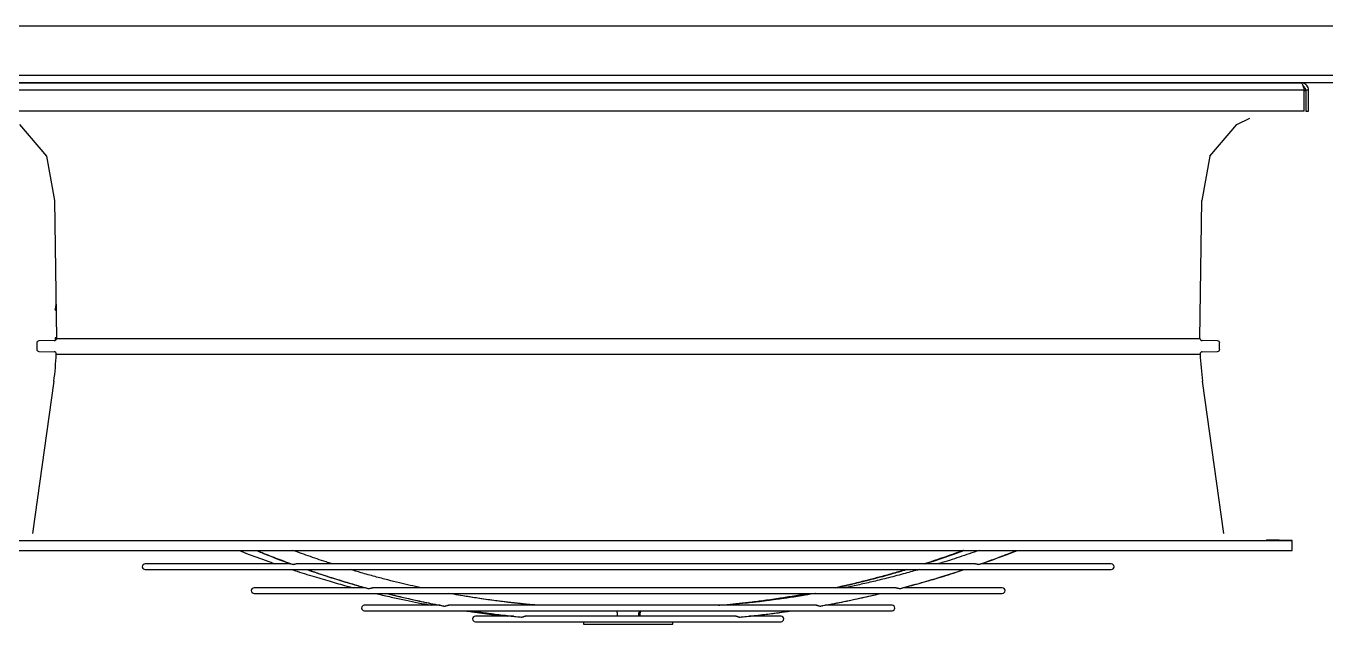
# Model space of a CAD drawing. Header units: inches. Extents: x 547 to 857, y -2 to 194.
# Drawn here: x 773.64 to 785.1, y 120.13 to 125.41 of the extents above; entities that cross this region are included whole.
import ezdxf

# ---------------------------------------------------------------- set-up
doc = ezdxf.new("R2010")
doc.units = ezdxf.units.IN
doc.header["$MEASUREMENT"] = 0

msp = doc.modelspace()

# ---------------------------------------------------------------- linework, layer by layer
at = {"linetype": 'Continuous', "lineweight": 25}
for p, q in [((771.5149, 125.4054), (801.3819, 125.4054)), ((771.5149, 124.9719), (801.3819, 124.9719)), ((801.3819, 124.9054), (771.5149, 124.9054)), ((784.9095, 124.8389), (772.9873, 124.8389)), ((784.9095, 124.6554), (784.9095, 124.8389)), ((784.9234, 124.8324), (784.9095, 124.8324)), ((784.9484, 124.8389), (784.9234, 124.8389)), ((784.9234, 124.8389), (784.9234, 124.6554)), ((784.9484, 124.6554), (784.9484, 124.8389)), ((784.9095, 124.6554), (772.9873, 124.6554)), ((784.9234, 124.6554), (784.9484, 124.6554)), ((773.5809, 124.5368), (773.8173, 124.2575)), ((784.0795, 124.2575), (784.3159, 124.5368)), ((784.3159, 124.5368), (784.4304, 124.5929)), ((773.8893, 123.8648), (773.9063, 122.6494)), ((783.9905, 122.6494), (784.0075, 123.8648)), ((773.894, 122.901), (773.8976, 122.9146)), ((773.8976, 122.9146), (773.8966, 122.8997)), ((773.9019, 122.9659), (773.8976, 122.9146)), ((773.8976, 122.9146), (773.9024, 122.9293)), ((773.9028, 122.901), (773.894, 122.901)), ((773.894, 122.901), (773.8966, 122.8997)), ((773.8966, 122.8997), (773.9028, 122.8976)), ((773.7319, 122.6074), (773.7319, 122.5538)), ((773.8869, 122.6295), (773.7512, 122.6271)), ((773.894, 122.6539), (773.8966, 122.6552)), ((773.9062, 122.6539), (773.894, 122.6539)), ((773.894, 122.6539), (773.8976, 122.6403)), ((773.8966, 122.6552), (773.9062, 122.6583)), ((773.8976, 122.6403), (773.8966, 122.6552)), ((773.8976, 122.6403), (773.8995, 122.6344)), ((773.8976, 122.6403), (773.8981, 122.6332)), ((773.9063, 122.6494), (783.9905, 122.6494)), ((784.1456, 122.6271), (784.0099, 122.6295)), ((784.1649, 122.5538), (784.1649, 122.6074)), ((773.7512, 122.5341), (773.8851, 122.5317)), ((773.9044, 122.5112), (783.9924, 122.5112)), ((784.0117, 122.5317), (784.1456, 122.5341)), ((773.8826, 122.2714), (773.6938, 120.9278)), ((784.2031, 120.9278), (784.0142, 122.2714)), ((773.0921, 120.8675), (784.8047, 120.8675)), ((784.8047, 120.8675), (784.5783, 120.8714)), ((784.8032, 120.7794), (784.8047, 120.8675)), ((784.0281, 120.7781), (784.0281, 120.7794)), ((784.0683, 120.7781), (784.0683, 120.7794)), ((784.1082, 120.7781), (784.1082, 120.7794)), ((784.1128, 120.7794), (784.1128, 120.7781)), ((784.1481, 120.7781), (784.1481, 120.7794)), ((784.1895, 120.7794), (784.1895, 120.7782)), ((775.9737, 120.6599), (774.6878, 120.6599)), ((782.0064, 120.6599), (776.0279, 120.6599)), ((783.209, 120.6599), (782.0612, 120.6599)), ((774.6878, 120.6106), (783.209, 120.6106)), ((776.6302, 120.4492), (775.6491, 120.4492)), ((775.6491, 120.4), (782.2477, 120.4)), ((781.3112, 120.4492), (776.6925, 120.4492)), ((782.2477, 120.4492), (781.3729, 120.4492)), ((777.2885, 120.2954), (776.6212, 120.2954)), ((780.6084, 120.2954), (777.3641, 120.2954)), ((781.2757, 120.2954), (780.6851, 120.2954)), ((776.6212, 120.2462), (781.2757, 120.2462)), ((777.9356, 120.1989), (777.6005, 120.1989)), ((779.9002, 120.1989), (778.0408, 120.1989)), ((780.2963, 120.1989), (780.016, 120.1989)), ((777.6005, 120.1497), (780.2963, 120.1497)), ((778.5547, 120.1495), (778.5547, 120.1298)), ((778.5547, 120.1495), (779.3421, 120.1495)), ((778.5547, 120.1298), (779.3421, 120.1298)), ((779.3421, 120.1298), (779.3421, 120.1495))]:
    msp.add_line(p, q, dxfattribs=at)
for p, q in [((771.8628, 124.9054), (784.8819, 124.9054)), ((773.8173, 124.2575), (773.8893, 123.8648)), ((784.0795, 124.2575), (784.0075, 123.8648))]:
    msp.add_line(p, q)
for centre, radius, start, end in [((773.7516, 122.6074), 0.0197, 91, 180), ((773.8866, 122.6492), 0.0197, 271, 0.79863), ((784.0102, 122.6492), 0.0197, 179.20137, 269), ((784.1453, 122.6074), 0.0197, 0, 89), ((773.7516, 122.5538), 0.0197, 180, 269), ((771.4459, 122.6138), 2.4606, 352, 357.61022), ((773.8847, 122.5121), 0.0197, 357.61022, 89), ((784.0121, 122.5121), 0.0197, 91, 182.38978), ((786.4509, 122.6138), 2.4606, 182.38978, 188), ((784.1453, 122.5538), 0.0197, 271, 0), ((774.6878, 120.6352), 0.0246, 90, 270), ((783.209, 120.6352), 0.0246, 270, 90), ((775.6491, 120.4246), 0.0246, 90, 270), ((782.2477, 120.4246), 0.0246, 270, 90), ((776.6212, 120.2708), 0.0246, 90, 270), ((781.2757, 120.2708), 0.0246, 270, 90), ((777.6005, 120.1743), 0.0246, 90, 270), ((780.2963, 120.1743), 0.0246, 270, 90)]:
    msp.add_arc(centre, radius, start, end, dxfattribs=at)
for points, knots in [([(784.8819, 124.9054), (784.884, 124.9046), (784.888, 124.903), (784.8942, 124.8908), (784.9003, 124.8729), (784.9054, 124.8544), (784.9085, 124.8428), (784.9095, 124.8389)], [0, 0, 0, 0, 0.2220589, 0.4441573, 0.6662566, 0.8883526, 1, 1, 1, 1]), ([(784.9484, 124.8389), (784.9476, 124.8466), (784.9461, 124.8621), (784.9338, 124.8825), (784.9159, 124.8976), (784.8974, 124.9046), (784.8858, 124.9052), (784.8819, 124.9054)], [0, 0, 0, 0, 0.2220614, 0.4441603, 0.6662627, 0.8883623, 1, 1, 1, 1]), ([(784.9234, 124.8389), (784.9229, 124.844), (784.9218, 124.8542), (784.9133, 124.867), (784.905, 124.8748), (784.8995, 124.8763), (784.8988, 124.8765)], [0, 0, 0, 0, 0.3190162, 0.6380952, 0.9571792, 1, 1, 1, 1]), ([(773.0936, 120.7794), (773.0961, 120.7794), (773.1009, 120.7794), (773.1399, 120.7794), (773.202, 120.7794), (773.2891, 120.7794), (773.4004, 120.7794), (773.5355, 120.7794), (773.6937, 120.7794), (773.8744, 120.7794), (774.0769, 120.7794), (774.3002, 120.7794), (774.5434, 120.7794), (774.8055, 120.7794), (775.0853, 120.7794), (775.3817, 120.7794), (775.6934, 120.7794), (776.0189, 120.7794), (776.3571, 120.7794), (776.7063, 120.7794), (777.0651, 120.7794), (777.432, 120.7794), (777.8054, 120.7794), (778.1837, 120.7794), (778.5652, 120.7794), (778.9484, 120.7794), (779.3316, 120.7794), (779.7132, 120.7794), (780.0914, 120.7794), (780.4648, 120.7794), (780.8317, 120.7794), (781.1905, 120.7794), (781.5398, 120.7794), (781.8779, 120.7794), (782.2035, 120.7794), (782.5151, 120.7794), (782.8115, 120.7794), (783.0913, 120.7794), (783.3534, 120.7794), (783.5966, 120.7794), (783.8199, 120.7794), (784.0224, 120.7794), (784.2031, 120.7794), (784.3614, 120.7794), (784.4964, 120.7794), (784.6077, 120.7794), (784.6949, 120.7794), (784.7569, 120.7794), (784.7959, 120.7794), (784.8008, 120.7794), (784.8032, 120.7794)], [0, 0, 0, 0, 0.0208333, 0.0416667, 0.0625, 0.0833333, 0.1041667, 0.125, 0.1458333, 0.1666667, 0.1875, 0.2083334, 0.2291667, 0.25, 0.2708334, 0.2916666, 0.3125, 0.3333333, 0.3541667, 0.375, 0.3958333, 0.4166666, 0.4375001, 0.4583333, 0.4791667, 0.5, 0.5208333, 0.5416667, 0.5625, 0.5833334, 0.6041667, 0.625, 0.6458334, 0.6666667, 0.6875, 0.7083334, 0.7291667, 0.75, 0.7708333, 0.7916667, 0.8125, 0.8333333, 0.8541667, 0.875, 0.8958333, 0.9166667, 0.9375, 0.9583333, 0.9791667, 1, 1, 1, 1]), ([(775.5152, 120.7794), (775.5426, 120.7686), (775.636, 120.7317), (775.7438, 120.6921), (775.8245, 120.6646), (775.8384, 120.6599)], [0, 0, 0, 0, 0.2551692, 0.8714274, 1, 1, 1, 1]), ([(775.6667, 120.7794), (775.6986, 120.7663), (775.7946, 120.7268), (775.9003, 120.6863), (775.9742, 120.6601), (775.9836, 120.6568)], [0, 0, 0, 0, 0.3037805, 0.9120454, 1, 1, 1, 1]), ([(775.6717, 120.7794), (775.6874, 120.7729), (775.7495, 120.747), (775.857, 120.7053), (775.949, 120.6712), (775.9942, 120.6544)], [0, 0, 0, 0, 0.14679443, 0.58056216, 1, 1, 1, 1]), ([(776.3383, 120.6599), (776.3265, 120.6635), (776.262, 120.6838), (776.1462, 120.7231), (776.0425, 120.7608), (775.9912, 120.7794)], [0, 0, 0, 0, 0.1009147, 0.5551046, 1, 1, 1, 1]), ([(781.9058, 120.7794), (781.9025, 120.7781), (781.8407, 120.7546), (781.7252, 120.715), (781.6131, 120.6765), (781.5594, 120.6599), (781.5594, 120.6599)], [0, 0, 0, 0, 0.02917, 0.5376936, 0.9996799, 1, 1, 1, 1]), ([(781.5617, 120.6599), (781.588, 120.6681), (781.6827, 120.698), (781.7986, 120.7377), (781.8878, 120.7713), (781.9094, 120.7794)], [0, 0, 0, 0, 0.22608012, 0.81324801, 1, 1, 1, 1]), ([(782.0443, 120.7794), (781.986, 120.7593), (781.8704, 120.7193), (781.7493, 120.6801), (781.6864, 120.6614), (781.6813, 120.6599)], [0, 0, 0, 0, 0.48265126, 0.95842975, 1, 1, 1, 1]), ([(782.0398, 120.6544), (782.1003, 120.6758), (782.2133, 120.7157), (782.3255, 120.7592), (782.3776, 120.7794)], [0, 0, 0, 0, 0.5359077, 1, 1, 1, 1]), ([(782.0496, 120.6565), (782.1195, 120.6811), (782.2304, 120.72), (782.3404, 120.7634), (782.3812, 120.7794)], [0, 0, 0, 0, 0.6294566, 1, 1, 1, 1]), ([(775.9942, 120.6544), (775.9913, 120.6546), (775.9868, 120.6549), (775.9844, 120.6563), (775.9835, 120.6567)], [0, 0, 0, 0, 0.6572272, 1, 1, 1, 1]), ([(776.0285, 120.6598), (776.0282, 120.6598), (776.026, 120.66), (776.0212, 120.6593), (776.0133, 120.6575), (776.0038, 120.6551), (775.9976, 120.6547), (775.9942, 120.6544)], [0, 0, 0, 0, 0.02775, 0.2009137, 0.3724469, 0.6544216, 1, 1, 1, 1]), ([(782.0398, 120.6544), (782.0368, 120.6546), (782.0311, 120.655), (782.0219, 120.6573), (782.0138, 120.6592), (782.0078, 120.6601), (782.0049, 120.6597), (782.004, 120.6595)], [0, 0, 0, 0, 0.3034773, 0.566962, 0.7484022, 0.9157715, 1, 1, 1, 1]), ([(782.0496, 120.6566), (782.049, 120.6563), (782.0471, 120.6549), (782.0429, 120.6546), (782.0398, 120.6544)], [0, 0, 0, 0, 0.2791152, 1, 1, 1, 1]), ([(775.9822, 120.6106), (775.9828, 120.6104), (776.0414, 120.5904), (776.1535, 120.5554), (776.3142, 120.5072), (776.4368, 120.4725), (776.506, 120.4544), (776.5261, 120.4492)], [0, 0, 0, 0, 0.0033163, 0.3252534, 0.6200059, 0.8899545, 1, 1, 1, 1]), ([(776.1134, 120.6106), (776.12, 120.6083), (776.1803, 120.5868), (776.2887, 120.5515), (776.4336, 120.5061), (776.5511, 120.4715), (776.6209, 120.4523), (776.6474, 120.445)], [0, 0, 0, 0, 0.0373277, 0.3415904, 0.6100747, 0.8518795, 1, 1, 1, 1]), ([(776.1193, 120.6106), (776.1519, 120.5992), (776.245, 120.5666), (776.383, 120.5229), (776.5299, 120.4785), (776.616, 120.4545), (776.6576, 120.4428)], [0, 0, 0, 0, 0.1823606, 0.5219938, 0.7693971, 1, 1, 1, 1]), ([(777.1227, 120.4492), (777.09, 120.4563), (777.026, 120.4703), (776.9278, 120.4935), (776.8249, 120.5191), (776.712, 120.5487), (776.6016, 120.5793), (776.5286, 120.6011), (776.4968, 120.6106)], [0, 0, 0, 0, 0.1559953, 0.3057262, 0.4694356, 0.6487841, 0.8468714, 1, 1, 1, 1]), ([(781.4004, 120.6106), (781.3634, 120.5997), (781.2882, 120.5773), (781.1779, 120.5469), (781.064, 120.517), (780.9524, 120.4895), (780.8539, 120.4664), (780.796, 120.4539), (780.7743, 120.4492)], [0, 0, 0, 0, 0.17790142, 0.36237281, 0.52920155, 0.72385137, 0.89658553, 1, 1, 1, 1]), ([(780.7748, 120.4492), (780.7922, 120.4529), (780.8556, 120.4661), (780.9682, 120.4926), (781.117, 120.5298), (781.2632, 120.569), (781.3599, 120.5978), (781.4032, 120.6106)], [0, 0, 0, 0, 0.0826391, 0.3009, 0.5364815, 0.79198, 1, 1, 1, 1]), ([(781.5152, 120.6106), (781.4741, 120.599), (781.3844, 120.5735), (781.2498, 120.5384), (781.1151, 120.5053), (780.9911, 120.477), (780.9074, 120.4586), (780.865, 120.4501), (780.8607, 120.4492)], [0, 0, 0, 0, 0.1894129, 0.413164, 0.6178386, 0.8064082, 0.9804163, 1, 1, 1, 1]), ([(781.3456, 120.4428), (781.4015, 120.4578), (781.5184, 120.4892), (781.6864, 120.5389), (781.8185, 120.5799), (781.8897, 120.6039), (781.9097, 120.6106)], [0, 0, 0, 0, 0.2960221, 0.6190564, 0.8929449, 1, 1, 1, 1]), ([(781.3551, 120.4448), (781.3574, 120.4454), (781.4068, 120.458), (781.5073, 120.4858), (781.6672, 120.5321), (781.8039, 120.5739), (781.8891, 120.6026), (781.9129, 120.6106)], [0, 0, 0, 0, 0.012489, 0.2638136, 0.5389367, 0.8710184, 1, 1, 1, 1]), ([(776.6473, 120.4448), (776.6473, 120.4448), (776.6488, 120.4436), (776.653, 120.4429), (776.6569, 120.4429), (776.6576, 120.4428)], [0, 0, 0, 0, 0.0124025, 0.8343247, 1, 1, 1, 1]), ([(776.6576, 120.4428), (776.6608, 120.4431), (776.6667, 120.4435), (776.6759, 120.446), (776.6837, 120.4481), (776.6888, 120.449), (776.6924, 120.4493), (776.694, 120.449), (776.6948, 120.4489)], [0, 0, 0, 0, 0.292607, 0.5470097, 0.7222793, 0.8555869, 0.9202686, 1, 1, 1, 1]), ([(776.7204, 120.4), (776.7298, 120.3977), (776.7808, 120.3851), (776.8704, 120.3648), (776.9861, 120.3397), (777.0995, 120.3166), (777.1746, 120.3027), (777.214, 120.2954)], [0, 0, 0, 0, 0.0577954, 0.3112715, 0.5451845, 0.7611209, 1, 1, 1, 1]), ([(776.8181, 120.4), (776.8498, 120.392), (776.9179, 120.3749), (777.0187, 120.3516), (777.1166, 120.3301), (777.2035, 120.3121), (777.2698, 120.2989), (777.3074, 120.2919), (777.3193, 120.2897)], [0, 0, 0, 0, 0.1903686, 0.4093739, 0.6037593, 0.7761169, 0.9288109, 1, 1, 1, 1]), ([(776.8201, 120.4), (776.8209, 120.3998), (776.8647, 120.3883), (776.9489, 120.3682), (777.0767, 120.3389), (777.2022, 120.3123), (777.2875, 120.2959), (777.3284, 120.288)], [0, 0, 0, 0, 0.0047443, 0.2597377, 0.4981117, 0.7590951, 1, 1, 1, 1]), ([(778.1431, 120.2954), (778.1153, 120.2978), (778.0495, 120.3036), (777.9476, 120.3142), (777.8402, 120.3268), (777.742, 120.3396), (777.6607, 120.3512), (777.5904, 120.3619), (777.5238, 120.3725), (777.4484, 120.3852), (777.3952, 120.3949), (777.3672, 120.4)], [0, 0, 0, 0, 0.106827, 0.2538652, 0.393264, 0.5213065, 0.6332717, 0.7078537, 0.7934049, 0.8912396, 1, 1, 1, 1]), ([(779.7448, 120.2954), (779.7624, 120.2968), (779.8137, 120.301), (779.9022, 120.3097), (780.0145, 120.322), (780.1394, 120.3377), (780.2672, 120.3557), (780.3972, 120.3765), (780.4828, 120.3909), (780.5282, 120.3997), (780.5298, 120.4)], [0, 0, 0, 0, 0.0673434, 0.1954166, 0.3375852, 0.4957744, 0.6723918, 0.8258233, 0.9936812, 1, 1, 1, 1]), ([(780.6017, 120.4), (780.5821, 120.3965), (780.5175, 120.3849), (780.4117, 120.3682), (780.278, 120.3487), (780.1468, 120.3317), (780.0185, 120.317), (779.9033, 120.3056), (779.8264, 120.2986), (779.7876, 120.2957), (779.7833, 120.2954)], [0, 0, 0, 0, 0.0722352, 0.2376766, 0.3887453, 0.5628004, 0.7185449, 0.858352, 0.9841316, 1, 1, 1, 1]), ([(780.6036, 120.4), (780.5719, 120.3945), (780.5036, 120.3825), (780.4018, 120.3665), (780.3017, 120.3518), (780.211, 120.3395), (780.1288, 120.3292), (780.0541, 120.3206), (779.9711, 120.3116), (779.8846, 120.3031), (779.8208, 120.2978), (779.7926, 120.2954)], [0, 0, 0, 0, 0.1173272, 0.2537855, 0.3769388, 0.488294, 0.589206, 0.680874, 0.7643265, 0.89598, 1, 1, 1, 1]), ([(780.6436, 120.288), (780.6988, 120.2982), (780.8149, 120.3196), (780.9831, 120.3553), (781.105, 120.3825), (781.1659, 120.3978), (781.1747, 120.4)], [0, 0, 0, 0, 0.3104915, 0.6542957, 0.9499074, 1, 1, 1, 1]), ([(780.6606, 120.2912), (780.6614, 120.2914), (780.7083, 120.2995), (780.7874, 120.3148), (780.9002, 120.3375), (781.0042, 120.3599), (781.097, 120.3807), (781.1552, 120.3949), (781.1763, 120.4)], [0, 0, 0, 0, 0.004831, 0.2716588, 0.4588827, 0.6602288, 0.8767876, 1, 1, 1, 1]), ([(781.3088, 120.4489), (781.3095, 120.449), (781.3103, 120.4492), (781.3132, 120.4492), (781.3175, 120.4487), (781.3247, 120.4469), (781.3339, 120.4442), (781.341, 120.4429), (781.345, 120.4429), (781.3456, 120.4428)], [0, 0, 0, 0, 0.0626154, 0.080825, 0.2284319, 0.3747427, 0.6034082, 0.9334816, 1, 1, 1, 1]), ([(781.3456, 120.4428), (781.3485, 120.443), (781.3524, 120.4432), (781.3545, 120.4446), (781.355, 120.445)], [0, 0, 0, 0, 0.7202603, 1, 1, 1, 1]), ([(777.3193, 120.29), (777.3206, 120.2894), (777.3231, 120.2882), (777.3267, 120.2881), (777.3284, 120.288)], [0, 0, 0, 0, 0.5217556, 1, 1, 1, 1]), ([(777.3284, 120.288), (777.3316, 120.2883), (777.3375, 120.2887), (777.3466, 120.2914), (777.3544, 120.2938), (777.3599, 120.2951), (777.3638, 120.2955), (777.3654, 120.2952), (777.3661, 120.2951)], [0, 0, 0, 0, 0.2854407, 0.5338095, 0.7052372, 0.8376962, 0.9321115, 1, 1, 1, 1]), ([(778.1521, 120.2954), (778.1344, 120.2968), (778.0831, 120.301), (777.9946, 120.3097), (777.8823, 120.322), (777.7574, 120.3377), (777.6299, 120.3556), (777.544, 120.3695), (777.5042, 120.376)], [0, 0, 0, 0, 0.0816516, 0.2369362, 0.4093109, 0.6011102, 0.8152531, 1, 1, 1, 1]), ([(780.6073, 120.2953), (780.6077, 120.2953), (780.6096, 120.2956), (780.614, 120.2949), (780.6206, 120.2931), (780.6291, 120.2904), (780.6371, 120.2883), (780.6419, 120.2881), (780.6436, 120.288)], [0, 0, 0, 0, 0.038343, 0.1789577, 0.3183945, 0.5249472, 0.8280535, 1, 1, 1, 1]), ([(780.6436, 120.288), (780.6465, 120.2882), (780.6502, 120.2884), (780.6521, 120.2897), (780.6525, 120.29)], [0, 0, 0, 0, 0.7937388, 1, 1, 1, 1]), ([(777.5115, 120.2462), (777.531, 120.2433), (777.5809, 120.2358), (777.6584, 120.2254), (777.7415, 120.2149), (777.8156, 120.2062), (777.8621, 120.2012), (777.8835, 120.1989)], [0, 0, 0, 0, 0.1574629, 0.4029133, 0.6253461, 0.8273997, 1, 1, 1, 1]), ([(777.5739, 120.2462), (777.5952, 120.2428), (777.657, 120.233), (777.7619, 120.2186), (777.8841, 120.2032), (777.9658, 120.1946), (778.0044, 120.1905)], [0, 0, 0, 0, 0.148459, 0.4313257, 0.7313798, 1, 1, 1, 1]), ([(777.5767, 120.2462), (777.5965, 120.2429), (777.6865, 120.2283), (777.8263, 120.21), (777.9463, 120.1977), (777.996, 120.1926)], [0, 0, 0, 0, 0.1425303, 0.645365, 1, 1, 1, 1]), ([(778.0044, 120.1905), (778.0075, 120.1908), (778.0134, 120.1912), (778.0225, 120.1941), (778.0302, 120.1968), (778.0361, 120.1985), (778.0402, 120.1991), (778.0417, 120.1988), (778.042, 120.1988)], [0, 0, 0, 0, 0.28347557, 0.53094151, 0.70246405, 0.83507072, 0.96055143, 1, 1, 1, 1]), ([(778.8542, 120.1989), (778.8547, 120.2044), (778.8557, 120.2164), (778.8522, 120.2334), (778.8469, 120.2424), (778.8447, 120.2462)], [0, 0, 0, 0, 0.3232509, 0.7134492, 1, 1, 1, 1]), ([(779.0426, 120.1989), (779.0422, 120.2044), (779.0412, 120.2164), (779.0447, 120.2334), (779.0499, 120.2424), (779.0521, 120.2462)], [0, 0, 0, 0, 0.3232497, 0.7134487, 1, 1, 1, 1]), ([(779.06, 120.2462), (779.0586, 120.2441), (779.054, 120.2374), (779.0506, 120.2217), (779.049, 120.2071), (779.0506, 120.1999), (779.0508, 120.1989)], [0, 0, 0, 0, 0.16533729, 0.55364192, 0.94181843, 1, 1, 1, 1]), ([(779.8978, 120.1986), (779.8979, 120.1987), (779.8985, 120.1989), (779.901, 120.199), (779.9051, 120.1985), (779.9113, 120.1967), (779.9191, 120.194), (779.928, 120.1911), (779.9335, 120.1907), (779.9363, 120.1905)], [0, 0, 0, 0, 0.0165709, 0.0751265, 0.1995839, 0.3231784, 0.4968868, 0.7489432, 1, 1, 1, 1]), ([(779.9363, 120.1905), (779.9703, 120.1939), (780.0416, 120.2011), (780.1538, 120.2141), (780.2672, 120.2288), (780.3466, 120.2397), (780.385, 120.2457), (780.3882, 120.2462)], [0, 0, 0, 0, 0.2252491, 0.4725727, 0.7448135, 0.9783224, 1, 1, 1, 1]), ([(779.9444, 120.1921), (779.9659, 120.1942), (780.0104, 120.1985), (780.0799, 120.2061), (780.1554, 120.2149), (780.2384, 120.2254), (780.3159, 120.2358), (780.3658, 120.2433), (780.3853, 120.2462)], [0, 0, 0, 0, 0.14654768, 0.30178075, 0.47228808, 0.65999293, 0.86712149, 1, 1, 1, 1]), ([(778.7592, 120.1497), (778.7665, 120.1497), (778.7842, 120.1495), (778.802, 120.1495), (778.8124, 120.1495)], [0, 0, 0, 0, 0.4110875, 1, 1, 1, 1]), ([(779.0907, 120.1495), (779.0999, 120.1495), (779.1193, 120.1495), (779.1389, 120.1496), (779.1491, 120.1497), (779.1491, 120.1497)], [0, 0, 0, 0, 0.4736372, 0.9975737, 1, 1, 1, 1])]:
    msp.add_open_spline(points, degree=3, knots=knots, dxfattribs=at)

doc.saveas('drawing.dxf')
